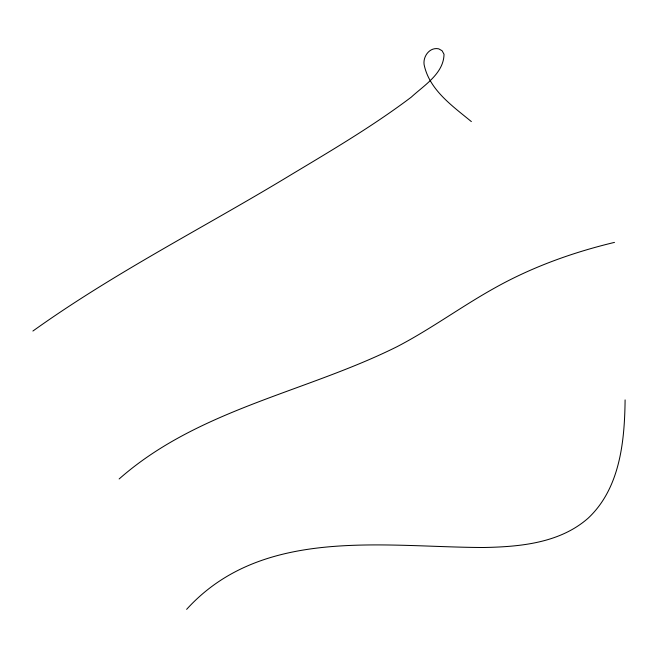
<?xml version="1.0" encoding="UTF-8"?>
<svg xmlns="http://www.w3.org/2000/svg" width="658" height="658" viewBox="0 0 658 658"><rect width="100%" height="100%" fill="white"/><g stroke="black" fill="none" stroke-linecap="round" stroke-linejoin="round"><path stroke-width="0.99" d="M625.1 399.908C624.615 441.247 620.099 488.236 588.137 518.191C559.678 543.253 519.762 546.831 483.482 547.505C383.244 547.234 262.238 526.096 186.633 609.349M119.147 478.958C197.918 409.465 305.246 392.431 396.947 346.741C430.562 329.296 461.126 306.694 494.183 288.27C531.746 267.123 572.633 252.409 614.49 242.391M32.9 331.04C114.911 272.313 205.386 226.788 291.469 174.502C332.224 150.04 373.292 125.81 411.283 97.137C423.999 85.367 443.731 73.589 444.018 54.244L442.053 50.707L438.73 48.84C429.789 46.899 422.946 56.218 424.089 64.525C429.246 89.949 452.605 106.078 471.367 121.598"/></g></svg>
